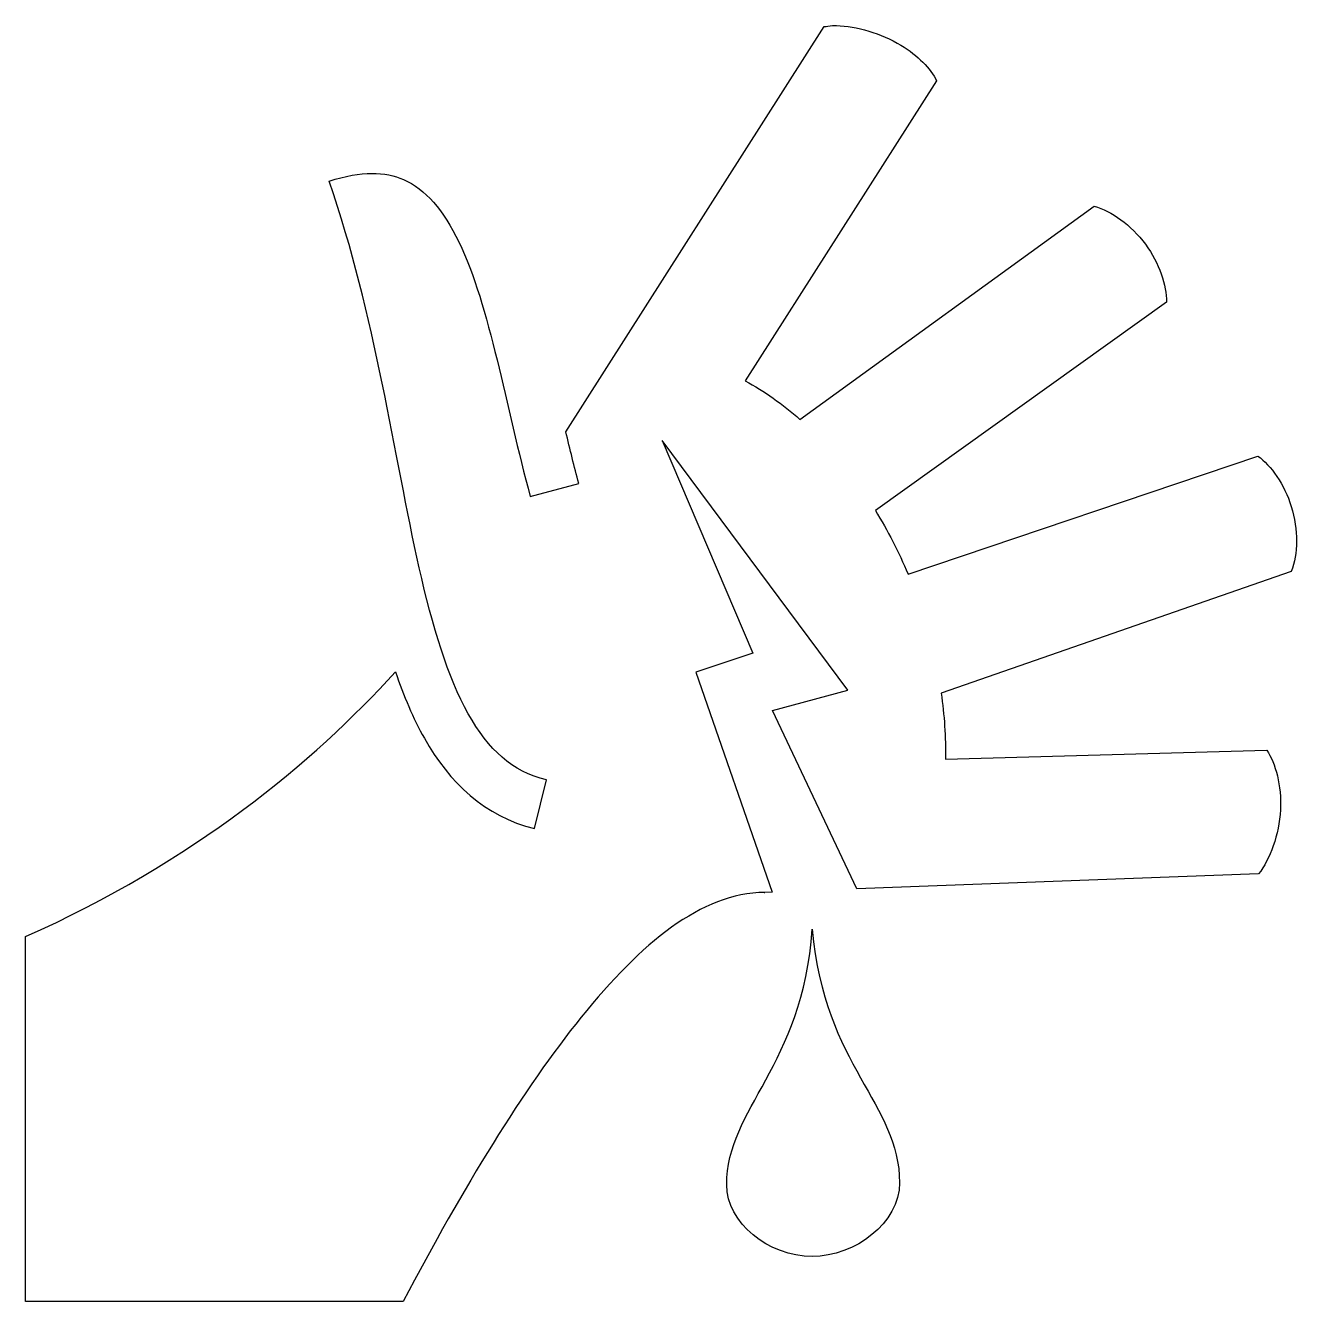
# Model space of a CAD drawing. Header units: centimetres. Extents: x -10 to 10, y -10 to 10.
import ezdxf

# ---------------------------------------------------------------- set-up
doc = ezdxf.new("R2010")
doc.units = ezdxf.units.CM
doc.header["$MEASUREMENT"] = 0
doc.layers.add('Layer 1', color=7, linetype='Continuous')

msp = doc.modelspace()

# ---------------------------------------------------------------- linework, layer by layer
at = {"layer": 'Layer 1'}
for points, knots in [([(2.73995, 10.00633), (2.71903, 10.00675), (2.69846, 10.00663), (2.67826, 10.00599), (2.67826, 10.00599), (2.621, 10.00219), (2.59203, 9.9946), (2.54935, 9.98912), (2.54935, 9.98912), (2.54935, 9.98912), (-1.50202, 3.63505), (-1.50202, 3.63505), (-1.50202, 3.63505), (-1.4375, 3.35822), (-1.37181, 3.08518), (-1.30054, 2.82433), (-1.30054, 2.82433), (-1.30054, 2.82433), (-2.0607, 2.61661), (-2.0607, 2.61661), (-2.0607, 2.61661), (-2.44329, 4.01709), (-2.69432, 5.6102), (-3.17975, 6.61139), (-3.17975, 6.61139), (-3.42251, 7.11201), (-3.70558, 7.44218), (-4.04946, 7.59163), (-4.04946, 7.59163), (-4.33258, 7.71476), (-4.70235, 7.72994), (-5.21456, 7.56633), (-5.21456, 7.56633), (-4.48683, 5.45359), (-4.19477, 3.24905), (-3.80214, 1.50148), (-3.80214, 1.50148), (-3.59413, 0.57556), (-3.35444, -0.21918), (-3.03426, -0.78896), (-3.03426, -0.78896), (-2.71421, -1.35865), (-2.34591, -1.69481), (-1.80683, -1.82735), (-1.80683, -1.82735), (-1.80683, -1.82735), (-1.99503, -2.59261), (-1.99503, -2.59261), (-1.99503, -2.59261), (-2.76953, -2.40222), (-3.33272, -1.8666), (-3.72139, -1.17492), (-3.72139, -1.17492), (-3.89816, -0.86035), (-4.04532, -0.5112), (-4.17368, -0.13451), (-4.17368, -0.13451), (-5.4722, -1.55726), (-7.34176, -3.11085), (-9.97608, -4.28692), (-9.97608, -4.28692), (-9.97608, -4.28692), (-9.97608, -10.00996), (-9.97608, -10.00996), (-9.97608, -10.00996), (-9.97608, -10.00996), (-4.05416, -10.00996), (-4.05416, -10.00996), (-4.05416, -10.00996), (-3.10778, -8.21698), (-2.17237, -6.6743), (-1.26138, -5.55112), (-1.26138, -5.55112), (-0.31344, -4.38256), (0.61058, -3.60865), (1.61646, -3.59157), (1.61646, -3.59157), (1.61646, -3.59157), (1.60845, -3.59182), (1.60845, -3.59182), (1.60845, -3.59182), (1.60845, -3.59182), (1.73432, -3.5871), (1.73432, -3.5871), (1.73432, -3.5871), (1.73432, -3.5871), (0.53532, -0.13553), (0.53532, -0.13553), (0.53532, -0.13553), (0.53532, -0.13553), (1.42776, 0.16205), (1.42776, 0.16205), (1.42776, 0.16205), (1.42776, 0.16205), (0.00796, 3.4948), (0.00796, 3.4948), (0.00796, 3.4948), (0.00796, 3.4948), (2.91713, -0.42024), (2.91713, -0.42024), (2.91713, -0.42024), (2.91713, -0.42024), (1.74064, -0.73734), (1.74064, -0.73734), (1.74064, -0.73734), (1.74064, -0.73734), (3.0605, -3.53771), (3.0605, -3.53771), (3.0605, -3.53771), (3.0605, -3.53771), (9.36111, -3.30334), (9.36111, -3.30334), (9.36111, -3.30334), (9.541, -3.07171), (9.68218, -2.68862), (9.70267, -2.2951), (9.70267, -2.2951), (9.72236, -1.91685), (9.62816, -1.56926), (9.48875, -1.3604), (9.48875, -1.3604), (9.48875, -1.3604), (4.44968, -1.50461), (4.44968, -1.50461), (4.44968, -1.50461), (4.45546, -1.15841), (4.43264, -0.81069), (4.38432, -0.46614), (4.38432, -0.46614), (4.38432, -0.46614), (9.87391, 1.44415), (9.87391, 1.44415), (9.87391, 1.44415), (9.97941, 1.71415), (9.9865, 2.09733), (9.87383, 2.46074), (9.87383, 2.46074), (9.76504, 2.81183), (9.55386, 3.10422), (9.35179, 3.25308), (9.35179, 3.25308), (9.35179, 3.25308), (3.86447, 1.40009), (3.86447, 1.40009), (3.86447, 1.40009), (3.71671, 1.74954), (3.54425, 2.08456), (3.35099, 2.39922), (3.35099, 2.39922), (3.35099, 2.39922), (7.91542, 5.66901), (7.91542, 5.66901), (7.91542, 5.66901), (7.91643, 5.92645), (7.80435, 6.2831), (7.58702, 6.57461), (7.58702, 6.57461), (7.36079, 6.87805), (7.05338, 7.09775), (6.78161, 7.17221), (6.78161, 7.17221), (6.78161, 7.17221), (2.1686, 3.82787), (2.1686, 3.82787), (2.1686, 3.82787), (1.89704, 4.06751), (1.60916, 4.27089), (1.31006, 4.43155), (1.31006, 4.43155), (1.31006, 4.43155), (4.31125, 9.14075), (4.31125, 9.14075), (4.31125, 9.14075), (4.21595, 9.32857), (4.02063, 9.537), (3.75227, 9.69813), (3.75227, 9.69813), (3.44065, 9.88527), (3.05334, 10.00077), (2.73994, 10.00638), (2.73994, 10.00638), (2.73994, 10.00638), (2.73995, 10.00633), (2.73995, 10.00633)], [0, 0, 0, 0, 0.0212766, 0.0212766, 0.0212766, 0.0212766, 0.04255319, 0.04255319, 0.04255319, 0.04255319, 0.06382979, 0.06382979, 0.06382979, 0.06382979, 0.08510638, 0.08510638, 0.08510638, 0.08510638, 0.10638298, 0.10638298, 0.10638298, 0.10638298, 0.12765957, 0.12765957, 0.12765957, 0.12765957, 0.14893617, 0.14893617, 0.14893617, 0.14893617, 0.17021277, 0.17021277, 0.17021277, 0.17021277, 0.19148936, 0.19148936, 0.19148936, 0.19148936, 0.21276596, 0.21276596, 0.21276596, 0.21276596, 0.23404255, 0.23404255, 0.23404255, 0.23404255, 0.25531915, 0.25531915, 0.25531915, 0.25531915, 0.27659574, 0.27659574, 0.27659574, 0.27659574, 0.29787234, 0.29787234, 0.29787234, 0.29787234, 0.31914894, 0.31914894, 0.31914894, 0.31914894, 0.34042553, 0.34042553, 0.34042553, 0.34042553, 0.36170213, 0.36170213, 0.36170213, 0.36170213, 0.38297872, 0.38297872, 0.38297872, 0.38297872, 0.40425532, 0.40425532, 0.40425532, 0.40425532, 0.42553191, 0.42553191, 0.42553191, 0.42553191, 0.44680851, 0.44680851, 0.44680851, 0.44680851, 0.46808511, 0.46808511, 0.46808511, 0.46808511, 0.4893617, 0.4893617, 0.4893617, 0.4893617, 0.5106383, 0.5106383, 0.5106383, 0.5106383, 0.53191489, 0.53191489, 0.53191489, 0.53191489, 0.55319149, 0.55319149, 0.55319149, 0.55319149, 0.57446809, 0.57446809, 0.57446809, 0.57446809, 0.59574468, 0.59574468, 0.59574468, 0.59574468, 0.61702128, 0.61702128, 0.61702128, 0.61702128, 0.63829787, 0.63829787, 0.63829787, 0.63829787, 0.65957447, 0.65957447, 0.65957447, 0.65957447, 0.68085106, 0.68085106, 0.68085106, 0.68085106, 0.70212766, 0.70212766, 0.70212766, 0.70212766, 0.72340426, 0.72340426, 0.72340426, 0.72340426, 0.74468085, 0.74468085, 0.74468085, 0.74468085, 0.76595745, 0.76595745, 0.76595745, 0.76595745, 0.78723404, 0.78723404, 0.78723404, 0.78723404, 0.80851064, 0.80851064, 0.80851064, 0.80851064, 0.82978723, 0.82978723, 0.82978723, 0.82978723, 0.85106383, 0.85106383, 0.85106383, 0.85106383, 0.87234043, 0.87234043, 0.87234043, 0.87234043, 0.89361702, 0.89361702, 0.89361702, 0.89361702, 0.91489362, 0.91489362, 0.91489362, 0.91489362, 0.93617021, 0.93617021, 0.93617021, 0.93617021, 0.95744681, 0.95744681, 0.95744681, 0.95744681, 1, 1, 1, 1]), ([(2.36149, -4.1718), (2.20716, -6.32426), (1.01971, -6.97934), (1.01971, -8.17835), (1.01971, -8.17835), (1.01971, -8.77359), (1.67344, -9.30356), (2.36149, -9.30356), (2.36149, -9.30356), (3.03441, -9.30356), (3.73014, -8.77671), (3.73014, -8.14997), (3.73014, -8.14997), (3.73014, -6.90125), (2.55462, -6.32777), (2.36145, -4.17184), (2.36145, -4.17184), (2.36145, -4.17184), (2.36149, -4.1718), (2.36149, -4.1718)], [0, 0, 0, 0, 0.16666667, 0.16666667, 0.16666667, 0.16666667, 0.33333333, 0.33333333, 0.33333333, 0.33333333, 0.5, 0.5, 0.5, 0.5, 0.66666667, 0.66666667, 0.66666667, 0.66666667, 1, 1, 1, 1])]:
    msp.add_open_spline(points, degree=3, knots=knots, dxfattribs=at)

doc.saveas('drawing.dxf')
